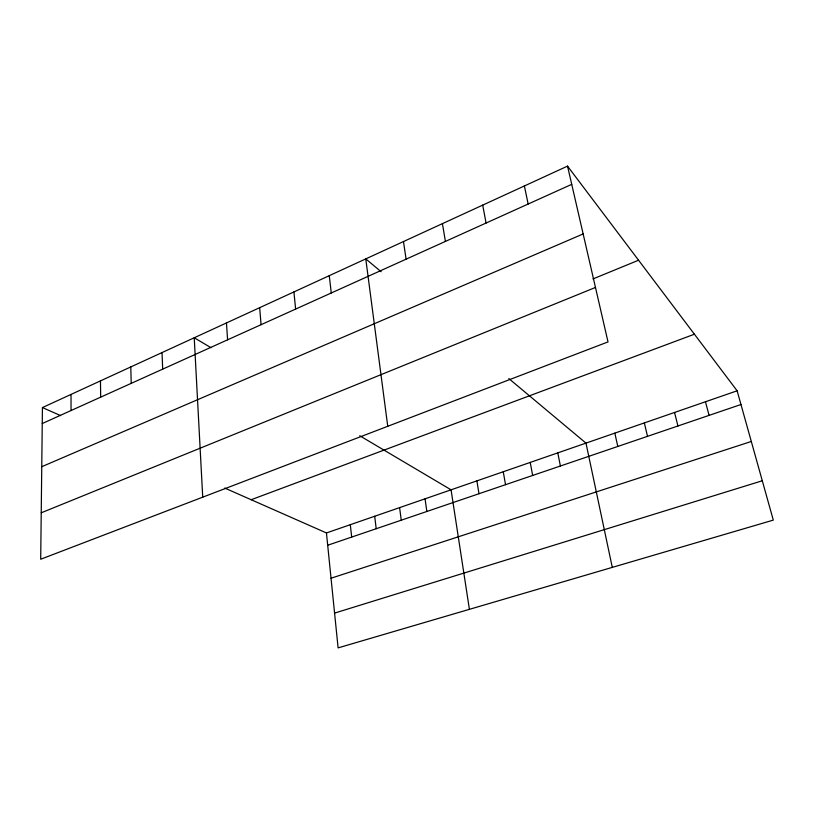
<?xml version="1.0" encoding="UTF-8"?>
<svg xmlns="http://www.w3.org/2000/svg" width="814" height="814" viewBox="0 0 814 814"><rect width="100%" height="100%" fill="white"/><g stroke="black" fill="none" stroke-linecap="round" stroke-linejoin="round"><path stroke-width="1.22" d="M42.43 407.57L40.7 559.238L608.017 341.911L567.531 166.117L42.43 407.57L60.612 415.598M42.247 423.545L571.723 184.351M41.758 466.707L583.15 233.944M592.958 278.937L638.563 260.215M41.229 512.81L595.472 287.454M251.16 499.725L694.413 334.208M326.445 532.956L737.128 390.801L773.3 520.115L338.105 647.883L326.445 532.956L224.756 488.064M327.686 545.248L740.964 404.517M331.033 578.225L751.302 441.473M334.574 613.105L762.291 480.759M210.979 347.69L194.231 337.769L202.727 497.171M359.768 435.765L451.068 489.825L469.403 609.33M381.125 271.734L365.771 258.893L387.749 426.292M508.831 378.571L585.978 443.121L612.291 567.389M567.531 166.117L737.128 390.801M705.463 401.76L709.075 415.384M674.541 412.464L677.93 425.987M644.332 422.924L647.517 436.345M614.824 433.14L617.806 446.459M524.379 185.958L528.154 204.039M557.783 452.879L560.398 466.005M482.702 205.118L486.07 223.046M530.219 462.423L532.661 475.447M503.256 471.754L505.535 484.686M442.419 223.647L445.411 241.412M476.882 480.881L478.988 493.722M403.469 241.555L406.094 259.178M425.05 498.829L426.851 511.477M399.603 507.641L401.251 520.197M374.694 516.259L376.2 528.724M329.273 275.671L331.257 292.989M350.305 524.694L351.689 537.077M293.925 291.931L295.614 309.086M259.666 307.682L261.07 324.694M226.455 322.954L227.594 339.814M162.027 352.584L162.678 369.149M130.789 366.951L131.207 383.363M100.468 380.891L100.671 397.151M71.032 394.424L71.032 410.541"/></g></svg>
